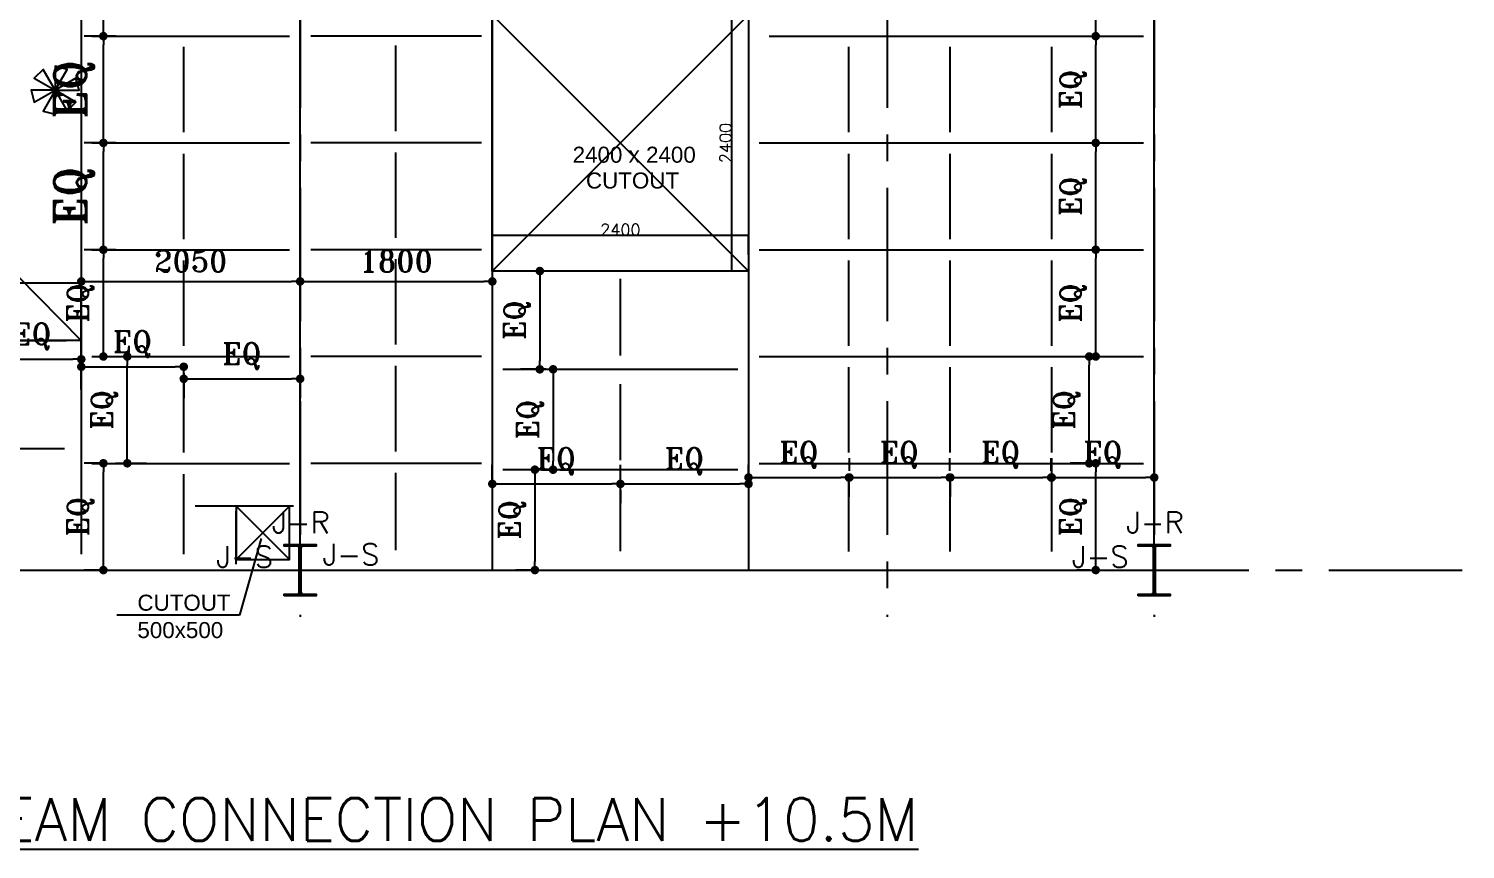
# Model space of a CAD drawing. Header units: inches. Extents: x 1387 to 2676, y -3554 to -2136.
# Drawn here: x 2640.2 to 2653.66, y -2504.24 to -2496.56 of the extents above; entities that cross this region are included whole.
import ezdxf
from ezdxf.enums import TextEntityAlignment as Align

# ---------------------------------------------------------------- set-up
doc = ezdxf.new("R2010")
doc.units = ezdxf.units.IN
doc.header["$MEASUREMENT"] = 0
doc.linetypes.add('CENTER', pattern=[2, 1.25, -0.25, 0.25, -0.25])
for name, color, linetype in [('3G', 3, 'Continuous'), ('A-TEXT', 7, 'Continuous'), ('AA-IPE300', 27, 'Continuous'), ('AA_CUT OUT', 250, 'Continuous'), ('AXE', 1, 'CENTER'), ('DIM', 8, 'Continuous'), ('MEMBER TEXT', 7, 'Continuous'), ('Pich', 2, 'Continuous'), ('UPN100', 1, 'Continuous'), ('wall', 4, 'Continuous')]:
    doc.layers.add(name, color=color, linetype=linetype)
doc.styles.add('ROMANS', font='ROMANS')
doc.styles.add('ROMANT', font='romant')
doc.styles.get("Standard").update_dxf_attribs({"font": 'arial.ttf'})
doc.dimstyles.new('1-100', dxfattribs={"dimtxt": 0.3, "dimasz": 0.08, "dimexe": 0.18, "dimexo": 0.0625, "dimgap": 0.09, "dimtad": 1, "dimdec": 0, "dimlfac": 1000, "dimdsep": 46, "dimtxsty": 'ROMANT', "dimblk": 'DOT', "dimcen": 0.09, "dimclrd": 1, "dimclre": 1, "dimclrt": 3, "dimadec": 0, "dimazin": 0, "dimtfac": 1, "dimtdec": 0, "dimtix": 1, "dimtofl": 0, "dimtmove": 2, "dimatfit": 3, "dimldrblk": 'DOT', "dimfxl": 1, "dimtolj": 1, "dimarcsym": 0})
doc.dimstyles.new('Copy of 1-100', dxfattribs={"dimtxt": 0.2, "dimasz": 0.08, "dimexe": 0.18, "dimexo": 0.0625, "dimgap": 0.09, "dimtad": 1, "dimdec": 0, "dimlfac": 1000, "dimdsep": 46, "dimtxsty": 'ROMANT', "dimblk": 'DOT', "dimcen": 0.09, "dimclrd": 1, "dimclre": 1, "dimclrt": 3, "dimadec": 0, "dimazin": 0, "dimtfac": 1, "dimtdec": 0, "dimtix": 1, "dimtofl": 0, "dimtmove": 2, "dimatfit": 3, "dimldrblk": 'DOT', "dimfxl": 1, "dimtolj": 1, "dimarcsym": 0})
doc.dimstyles.get("Standard").update_dxf_attribs({"dimtxt": 0.25, "dimasz": 0.18, "dimexe": 0.18, "dimexo": 0.0625, "dimgap": 0.09, "dimtad": 0, "dimdec": 0, "dimlfac": 100, "dimzin": 0, "dimdsep": 46, "dimtxsty": 'Standard', "dimcen": 0.09, "dimadec": 0, "dimazin": 0, "dimtfac": 1, "dimtdec": 0, "dimtofl": 0, "dimtmove": 0, "dimatfit": 3, "dimfxl": 1, "dimtolj": 1, "dimtzin": 0, "dimarcsym": 0})

# ---------------------------------------------------------------- blocks, each defined once
blk = doc.blocks.new('DOT')
at = {"layer": 'DIM', "color": 0, "linetype": 'ByBlock'}
blk.add_line((-0.5, 0), (-1, 0), dxfattribs=at)
at = {"layer": 'DIM', "color": 0, "linetype": 'ByBlock', "const_width": 0.5}
blk.add_lwpolyline([(-0.25, 0, 1), (0.25, 0, 1)], format="xyb", close=True, dxfattribs=at)
blk = doc.blocks.new('*D2526')
at = {"color": 1, "lineweight": -2, "transparency": 16777216}
for p, q in [((-13750, 2150), (-13750, 2691)), ((-13750, 2690), (-10050, 2690)), ((-10050, 2150), (-10050, 2691))]:
    blk.add_line(p, q, dxfattribs=at)
at = {"layer": 'Defpoints', "color": 0, "transparency": 16777216}
for p in [(-10050, 2690), (-13750, 2150), (-10050, 2150)]:
    blk.add_point(p, dxfattribs=at)
at = {"color": 1, "lineweight": -2, "transparency": 16777216, "xscale": 0.08, "yscale": 0.08, "zscale": 0.08, "rotation": 180}
blk.add_blockref('DOT', (-13750, 2690), dxfattribs=at)
at = {"color": 1, "lineweight": -2, "transparency": 16777216, "xscale": 0.08, "yscale": 0.08, "zscale": 0.08}
blk.add_blockref('DOT', (-10050, 2690), dxfattribs=at)
at = {"color": 3, "transparency": 16777216, "insert": (-11900, 2745), "char_height": 110, "attachment_point": 5, "style": 'ROMANT'}
blk.add_mtext('\\A1;3700', dxfattribs=at)
blk = doc.blocks.new('_Dot')
at = {"layer": 'DIM', "color": 0, "lineweight": -2}
blk.add_line((-0.5, 0), (-1, 0), dxfattribs=at)
at = {"layer": 'DIM', "color": 0, "const_width": 0.5}
blk.add_lwpolyline([(-0.25, 0, 1), (0.25, 0, 1)], format="xyb", close=True, dxfattribs=at)
blk = doc.blocks.new('*D2527')
at = {"color": 1, "lineweight": -2, "transparency": 16777216}
for p, q in [((-6200, 2954), (-6200, 3133)), ((-3800, 3133), (-6200, 3133)), ((-3800, 2954), (-3800, 3133))]:
    blk.add_line(p, q, dxfattribs=at)
at = {"layer": 'Defpoints', "color": 0, "transparency": 16777216}
for p in [(-6200, 3133), (-6200, 2954), (-3800, 2954)]:
    blk.add_point(p, dxfattribs=at)
at = {"color": 1, "lineweight": -2, "transparency": 16777216, "xscale": 0.08, "yscale": 0.08, "zscale": 0.08, "rotation": 180}
blk.add_blockref('DOT', (-6200, 3133), dxfattribs=at)
at = {"color": 1, "lineweight": -2, "transparency": 16777216, "xscale": 0.08, "yscale": 0.08, "zscale": 0.08}
blk.add_blockref('DOT', (-3800, 3133), dxfattribs=at)
at = {"color": 3, "transparency": 16777216, "insert": (-5000, 3188), "char_height": 110, "attachment_point": 5, "style": 'ROMANT'}
blk.add_mtext('\\A1;2400', dxfattribs=at)
blk = doc.blocks.new('*D2528')
at = {"color": 1, "lineweight": -2, "transparency": 16777216}
for p, q in [((-3800, 5200), (-3960, 5200)), ((-3960, 5200), (-3960, 2800)), ((-3800, 2800), (-3960, 2800))]:
    blk.add_line(p, q, dxfattribs=at)
at = {"layer": 'Defpoints', "color": 0, "transparency": 16777216}
for p in [(-3800, 5200), (-3960, 2800), (-3800, 2800)]:
    blk.add_point(p, dxfattribs=at)
at = {"color": 1, "lineweight": -2, "transparency": 16777216, "xscale": 0.08, "yscale": 0.08, "zscale": 0.08}
for p, rotation in [((-3960, 5200), 90), ((-3960, 2800), 270)]:
    blk.add_blockref('DOT', p, dxfattribs=dict(at, rotation=rotation))
at = {"color": 3, "transparency": 16777216, "insert": (-4015, 4000), "char_height": 110, "attachment_point": 5, "rotation": 90, "style": 'ROMANT'}
blk.add_mtext('\\A1;2400', dxfattribs=at)
blk = doc.blocks.new('*D2219')
at = {"layer": 'Defpoints', "color": 0, "transparency": 16777216}
for p in [(2639.769, -2499.652), (2640.694, -2499.652), (2640.694, -2499.996)]:
    blk.add_point(p, dxfattribs=at)
at = {"layer": 'Pich', "color": 1, "lineweight": -2, "transparency": 16777216}
for p, q in [((2639.769, -2499.59), (2639.769, -2499.472)), ((2640.694, -2499.934), (2640.694, -2499.472)), ((2639.849, -2499.652), (2640.614, -2499.652))]:
    blk.add_line(p, q, dxfattribs=at)
at = {"layer": 'Pich', "color": 1, "lineweight": -2, "transparency": 16777216, "xscale": 0.08, "yscale": 0.08, "zscale": 0.08, "rotation": 180}
blk.add_blockref('DOT', (2639.769, -2499.652), dxfattribs=at)
at = {"layer": 'Pich', "color": 1, "lineweight": -2, "transparency": 16777216, "xscale": 0.08, "yscale": 0.08, "zscale": 0.08}
blk.add_blockref('DOT', (2640.694, -2499.652), dxfattribs=at)
at = {"layer": 'Pich', "color": 3, "transparency": 16777216, "insert": (2640.231, -2499.438), "char_height": 0.2, "attachment_point": 5, "style": 'ROMANT'}
blk.add_mtext('\\A1;EQ', dxfattribs=at)
blk = doc.blocks.new('*D2220')
at = {"layer": 'Defpoints', "color": 0, "transparency": 16777216}
for p in [(2640.901, -2500.626), (2640.953, -2500.626), (2640.953, -2501.626)]:
    blk.add_point(p, dxfattribs=at)
at = {"layer": 'Pich', "color": 1, "lineweight": -2, "transparency": 16777216}
for p, q in [((2640.891, -2500.626), (2640.721, -2500.626)), ((2640.901, -2501.546), (2640.901, -2500.706)), ((2640.891, -2501.626), (2640.721, -2501.626))]:
    blk.add_line(p, q, dxfattribs=at)
at = {"layer": 'Pich', "color": 1, "lineweight": -2, "transparency": 16777216, "xscale": 0.08, "yscale": 0.08, "zscale": 0.08}
for p, rotation in [((2640.901, -2500.626), 90), ((2640.901, -2501.626), 270)]:
    blk.add_blockref('DOT', p, dxfattribs=dict(at, rotation=rotation))
at = {"layer": 'Pich', "color": 3, "transparency": 16777216, "insert": (2640.687, -2501.126), "char_height": 0.2, "attachment_point": 5, "rotation": 90, "style": 'ROMANT'}
blk.add_mtext('\\A1;EQ', dxfattribs=at)
blk = doc.blocks.new('*D2221')
at = {"layer": 'Defpoints', "color": 0, "transparency": 16777216}
for p in [(2641.125, -2499.626), (2641.125, -2499.626), (2640.953, -2500.626)]:
    blk.add_point(p, dxfattribs=at)
at = {"layer": 'Pich', "color": 1, "lineweight": -2, "transparency": 16777216}
for p, q in [((2641.125, -2500.546), (2641.125, -2499.706)), ((2641.187, -2499.626), (2641.305, -2499.626)), ((2641.016, -2500.626), (2641.305, -2500.626))]:
    blk.add_line(p, q, dxfattribs=at)
at = {"layer": 'Pich', "color": 1, "lineweight": -2, "transparency": 16777216, "xscale": 0.08, "yscale": 0.08, "zscale": 0.08}
for p, rotation in [((2641.125, -2499.626), 90), ((2641.125, -2500.626), 270)]:
    blk.add_blockref('DOT', p, dxfattribs=dict(at, rotation=rotation))
at = {"layer": 'Pich', "color": 3, "transparency": 16777216, "insert": (2640.911, -2500.126), "char_height": 0.2, "attachment_point": 5, "rotation": 90, "style": 'ROMANT'}
blk.add_mtext('\\A1;EQ', dxfattribs=at)
blk = doc.blocks.new('*D2222')
at = {"layer": 'Defpoints', "color": 0, "transparency": 16777216}
for p in [(2640.901, -2498.626), (2641.08, -2498.626), (2640.901, -2499.626)]:
    blk.add_point(p, dxfattribs=at)
at = {"layer": 'Pich', "color": 1, "lineweight": -2, "transparency": 16777216}
for p, q in [((2641.018, -2498.626), (2640.721, -2498.626)), ((2640.901, -2499.546), (2640.901, -2498.706)), ((2640.963, -2499.626), (2641.081, -2499.626))]:
    blk.add_line(p, q, dxfattribs=at)
at = {"layer": 'Pich', "color": 1, "lineweight": -2, "transparency": 16777216, "xscale": 0.08, "yscale": 0.08, "zscale": 0.08}
for p, rotation in [((2640.901, -2498.626), 90), ((2640.901, -2499.626), 270)]:
    blk.add_blockref('DOT', p, dxfattribs=dict(at, rotation=rotation))
at = {"layer": 'Pich', "color": 3, "transparency": 16777216, "insert": (2640.687, -2499.126), "char_height": 0.2, "attachment_point": 5, "rotation": 90, "style": 'ROMANT'}
blk.add_mtext('\\A1;EQ', dxfattribs=at)
blk = doc.blocks.new('*D2223')
at = {"layer": 'Defpoints', "color": 0, "transparency": 16777216}
for p in [(2640.901, -2497.626), (2641.08, -2497.626), (2640.901, -2498.626)]:
    blk.add_point(p, dxfattribs=at)
at = {"layer": 'wall', "color": 1, "lineweight": -2, "transparency": 16777216}
for p, q in [((2641.018, -2497.626), (2640.721, -2497.626)), ((2640.901, -2498.546), (2640.901, -2497.706)), ((2640.963, -2498.626), (2641.081, -2498.626))]:
    blk.add_line(p, q, dxfattribs=at)
at = {"layer": 'wall', "color": 1, "lineweight": -2, "transparency": 16777216, "xscale": 0.08, "yscale": 0.08, "zscale": 0.08}
for p, rotation in [((2640.901, -2497.626), 90), ((2640.901, -2498.626), 270)]:
    blk.add_blockref('DOT', p, dxfattribs=dict(at, rotation=rotation))
at = {"layer": 'wall', "color": 3, "transparency": 16777216, "insert": (2640.625, -2498.126), "char_height": 0.3, "attachment_point": 5, "rotation": 90, "style": 'ROMANT'}
blk.add_mtext('\\A1;EQ', dxfattribs=at)
blk = doc.blocks.new('*D2224')
at = {"layer": 'Defpoints', "color": 0, "transparency": 16777216}
for p in [(2640.901, -2496.626), (2641.08, -2496.626), (2640.901, -2497.626)]:
    blk.add_point(p, dxfattribs=at)
at = {"layer": 'wall', "color": 1, "lineweight": -2, "transparency": 16777216}
for p, q in [((2641.018, -2496.626), (2640.721, -2496.626)), ((2640.901, -2497.546), (2640.901, -2496.706)), ((2640.963, -2497.626), (2641.081, -2497.626))]:
    blk.add_line(p, q, dxfattribs=at)
at = {"layer": 'wall', "color": 1, "lineweight": -2, "transparency": 16777216, "xscale": 0.08, "yscale": 0.08, "zscale": 0.08}
for p, rotation in [((2640.901, -2496.626), 90), ((2640.901, -2497.626), 270)]:
    blk.add_blockref('DOT', p, dxfattribs=dict(at, rotation=rotation))
at = {"layer": 'wall', "color": 3, "transparency": 16777216, "insert": (2640.625, -2497.126), "char_height": 0.3, "attachment_point": 5, "rotation": 90, "style": 'ROMANT'}
blk.add_mtext('\\A1;EQ', dxfattribs=at)
blk = doc.blocks.new('*D2225')
at = {"layer": 'Defpoints', "color": 0, "transparency": 16777216}
for p in [(2640.901, -2495.626), (2641.08, -2495.626), (2640.901, -2496.626)]:
    blk.add_point(p, dxfattribs=at)
at = {"layer": 'wall', "color": 1, "lineweight": -2, "transparency": 16777216}
for p, q in [((2641.018, -2495.626), (2640.721, -2495.626)), ((2640.901, -2496.546), (2640.901, -2495.706)), ((2640.963, -2496.626), (2641.081, -2496.626))]:
    blk.add_line(p, q, dxfattribs=at)
at = {"layer": 'wall', "color": 1, "lineweight": -2, "transparency": 16777216, "xscale": 0.08, "yscale": 0.08, "zscale": 0.08}
for p, rotation in [((2640.901, -2495.626), 90), ((2640.901, -2496.626), 270)]:
    blk.add_blockref('DOT', p, dxfattribs=dict(at, rotation=rotation))
at = {"layer": 'wall', "color": 3, "transparency": 16777216, "insert": (2640.625, -2496.126), "char_height": 0.3, "attachment_point": 5, "rotation": 90, "style": 'ROMANT'}
blk.add_mtext('\\A1;EQ', dxfattribs=at)
blk = doc.blocks.new('*D2227')
at = {"layer": 'Defpoints', "color": 0, "transparency": 16777216}
for p in [(2650.196, -2500.626), (2650.204, -2500.626), (2650.204, -2501.626)]:
    blk.add_point(p, dxfattribs=at)
at = {"layer": 'Pich', "color": 1, "lineweight": -2, "transparency": 16777216}
for p, q in [((2650.142, -2500.626), (2650.016, -2500.626)), ((2650.196, -2501.546), (2650.196, -2500.706)), ((2650.142, -2501.626), (2650.016, -2501.626))]:
    blk.add_line(p, q, dxfattribs=at)
at = {"layer": 'Pich', "color": 1, "lineweight": -2, "transparency": 16777216, "xscale": 0.08, "yscale": 0.08, "zscale": 0.08}
for p, rotation in [((2650.196, -2500.626), 90), ((2650.196, -2501.626), 270)]:
    blk.add_blockref('DOT', p, dxfattribs=dict(at, rotation=rotation))
at = {"layer": 'Pich', "color": 3, "transparency": 16777216, "insert": (2649.982, -2501.126), "char_height": 0.2, "attachment_point": 5, "rotation": 90, "style": 'ROMANT'}
blk.add_mtext('\\A1;EQ', dxfattribs=at)
blk = doc.blocks.new('*D2228')
at = {"layer": 'Defpoints', "color": 0, "transparency": 16777216}
for p in [(2650.135, -2499.626), (2650.135, -2499.626), (2650.204, -2500.626)]:
    blk.add_point(p, dxfattribs=at)
at = {"layer": 'Pich', "color": 1, "lineweight": -2, "transparency": 16777216}
for p, q in [((2650.135, -2500.546), (2650.135, -2499.706)), ((2650.198, -2499.626), (2650.315, -2499.626)), ((2650.142, -2500.626), (2649.955, -2500.626))]:
    blk.add_line(p, q, dxfattribs=at)
at = {"layer": 'Pich', "color": 1, "lineweight": -2, "transparency": 16777216, "xscale": 0.08, "yscale": 0.08, "zscale": 0.08}
for p, rotation in [((2650.135, -2499.626), 90), ((2650.135, -2500.626), 270)]:
    blk.add_blockref('DOT', p, dxfattribs=dict(at, rotation=rotation))
at = {"layer": 'Pich', "color": 3, "transparency": 16777216, "insert": (2649.922, -2500.126), "char_height": 0.2, "attachment_point": 5, "rotation": 90, "style": 'ROMANT'}
blk.add_mtext('\\A1;EQ', dxfattribs=at)
blk = doc.blocks.new('*D2229')
at = {"layer": 'Defpoints', "color": 0, "transparency": 16777216}
for p in [(2650.128, -2498.626), (2650.196, -2498.626), (2650.196, -2499.626)]:
    blk.add_point(p, dxfattribs=at)
at = {"layer": 'Pich', "color": 1, "lineweight": -2, "transparency": 16777216}
for p, q in [((2650.19, -2498.626), (2650.376, -2498.626)), ((2650.196, -2499.546), (2650.196, -2498.706)), ((2650.259, -2499.626), (2650.376, -2499.626))]:
    blk.add_line(p, q, dxfattribs=at)
at = {"layer": 'Pich', "color": 1, "lineweight": -2, "transparency": 16777216, "xscale": 0.08, "yscale": 0.08, "zscale": 0.08}
for p, rotation in [((2650.196, -2498.626), 90), ((2650.196, -2499.626), 270)]:
    blk.add_blockref('DOT', p, dxfattribs=dict(at, rotation=rotation))
at = {"layer": 'Pich', "color": 3, "transparency": 16777216, "insert": (2649.982, -2499.126), "char_height": 0.2, "attachment_point": 5, "rotation": 90, "style": 'ROMANT'}
blk.add_mtext('\\A1;EQ', dxfattribs=at)
blk = doc.blocks.new('*D2230')
at = {"layer": 'Defpoints', "color": 0, "transparency": 16777216}
for p in [(2650.128, -2497.626), (2650.196, -2497.626), (2650.196, -2498.626)]:
    blk.add_point(p, dxfattribs=at)
at = {"layer": 'Pich', "color": 1, "lineweight": -2, "transparency": 16777216}
for p, q in [((2650.19, -2497.626), (2650.376, -2497.626)), ((2650.196, -2498.546), (2650.196, -2497.706)), ((2650.259, -2498.626), (2650.376, -2498.626))]:
    blk.add_line(p, q, dxfattribs=at)
at = {"layer": 'Pich', "color": 1, "lineweight": -2, "transparency": 16777216, "xscale": 0.08, "yscale": 0.08, "zscale": 0.08}
for p, rotation in [((2650.196, -2497.626), 90), ((2650.196, -2498.626), 270)]:
    blk.add_blockref('DOT', p, dxfattribs=dict(at, rotation=rotation))
at = {"layer": 'Pich', "color": 3, "transparency": 16777216, "insert": (2649.982, -2498.126), "char_height": 0.2, "attachment_point": 5, "rotation": 90, "style": 'ROMANT'}
blk.add_mtext('\\A1;EQ', dxfattribs=at)
blk = doc.blocks.new('*D2231')
at = {"layer": 'Defpoints', "color": 0, "transparency": 16777216}
for p in [(2650.128, -2496.626), (2650.196, -2496.626), (2650.196, -2497.626)]:
    blk.add_point(p, dxfattribs=at)
at = {"layer": 'Pich', "color": 1, "lineweight": -2, "transparency": 16777216}
for p, q in [((2650.19, -2496.626), (2650.376, -2496.626)), ((2650.196, -2497.546), (2650.196, -2496.706)), ((2650.259, -2497.626), (2650.376, -2497.626))]:
    blk.add_line(p, q, dxfattribs=at)
at = {"layer": 'Pich', "color": 1, "lineweight": -2, "transparency": 16777216, "xscale": 0.08, "yscale": 0.08, "zscale": 0.08}
for p, rotation in [((2650.196, -2496.626), 90), ((2650.196, -2497.626), 270)]:
    blk.add_blockref('DOT', p, dxfattribs=dict(at, rotation=rotation))
at = {"layer": 'Pich', "color": 3, "transparency": 16777216, "insert": (2649.982, -2497.126), "char_height": 0.2, "attachment_point": 5, "rotation": 90, "style": 'ROMANT'}
blk.add_mtext('\\A1;EQ', dxfattribs=at)
blk = doc.blocks.new('*D2232')
at = {"layer": 'Defpoints', "color": 0, "transparency": 16777216}
for p in [(2650.141, -2495.626), (2650.196, -2495.626), (2650.196, -2496.626)]:
    blk.add_point(p, dxfattribs=at)
at = {"layer": 'Pich', "color": 1, "lineweight": -2, "transparency": 16777216}
for p, q in [((2650.196, -2496.546), (2650.196, -2495.706)), ((2650.204, -2495.626), (2650.376, -2495.626)), ((2650.259, -2496.626), (2650.376, -2496.626))]:
    blk.add_line(p, q, dxfattribs=at)
at = {"layer": 'Pich', "color": 1, "lineweight": -2, "transparency": 16777216, "xscale": 0.08, "yscale": 0.08, "zscale": 0.08}
for p, rotation in [((2650.196, -2495.626), 90), ((2650.196, -2496.626), 270)]:
    blk.add_blockref('DOT', p, dxfattribs=dict(at, rotation=rotation))
at = {"layer": 'Pich', "color": 3, "transparency": 16777216, "insert": (2649.982, -2496.126), "char_height": 0.2, "attachment_point": 5, "rotation": 90, "style": 'ROMANT'}
blk.add_mtext('\\A1;EQ', dxfattribs=at)
blk = doc.blocks.new('*D2234')
at = {"layer": 'Defpoints', "color": 0, "transparency": 16777216}
for p in [(2645.113, -2498.826), (2644.989, -2499.746), (2645.113, -2499.746)]:
    blk.add_point(p, dxfattribs=at)
at = {"layer": 'Pich', "color": 1, "lineweight": -2, "transparency": 16777216}
for p, q in [((2645.05, -2498.826), (2644.809, -2498.826)), ((2644.989, -2498.906), (2644.989, -2499.666)), ((2645.05, -2499.746), (2644.809, -2499.746))]:
    blk.add_line(p, q, dxfattribs=at)
at = {"layer": 'Pich', "color": 1, "lineweight": -2, "transparency": 16777216, "xscale": 0.08, "yscale": 0.08, "zscale": 0.08}
for p, rotation in [((2644.989, -2498.826), 90), ((2644.989, -2499.746), 270)]:
    blk.add_blockref('DOT', p, dxfattribs=dict(at, rotation=rotation))
at = {"layer": 'Pich', "color": 3, "transparency": 16777216, "insert": (2644.775, -2499.286), "char_height": 0.2, "attachment_point": 5, "rotation": 90, "style": 'ROMANT'}
blk.add_mtext('\\A1;EQ', dxfattribs=at)
blk = doc.blocks.new('*D2235')
at = {"layer": 'Defpoints', "color": 0, "transparency": 16777216}
for p in [(2645.067, -2499.746), (2645.113, -2500.686), (2645.113, -2500.686)]:
    blk.add_point(p, dxfattribs=at)
at = {"layer": 'Pich', "color": 1, "lineweight": -2, "transparency": 16777216}
for p, q in [((2645.129, -2499.746), (2645.293, -2499.746)), ((2645.113, -2499.826), (2645.113, -2500.606)), ((2645.175, -2500.686), (2645.293, -2500.686))]:
    blk.add_line(p, q, dxfattribs=at)
at = {"layer": 'Pich', "color": 1, "lineweight": -2, "transparency": 16777216, "xscale": 0.08, "yscale": 0.08, "zscale": 0.08}
for p, rotation in [((2645.113, -2499.746), 90), ((2645.113, -2500.686), 270)]:
    blk.add_blockref('DOT', p, dxfattribs=dict(at, rotation=rotation))
at = {"layer": 'Pich', "color": 3, "transparency": 16777216, "insert": (2644.899, -2500.216), "char_height": 0.2, "attachment_point": 5, "rotation": 90, "style": 'ROMANT'}
blk.add_mtext('\\A1;EQ', dxfattribs=at)
blk = doc.blocks.new('*D2236')
at = {"layer": 'Defpoints', "color": 0, "transparency": 16777216}
for p in [(2644.943, -2500.686), (2644.943, -2501.626), (2644.998, -2501.626)]:
    blk.add_point(p, dxfattribs=at)
at = {"layer": 'Pich', "color": 1, "lineweight": -2, "transparency": 16777216}
for p, q in [((2645.006, -2500.686), (2645.123, -2500.686)), ((2644.943, -2500.766), (2644.943, -2501.546)), ((2644.935, -2501.626), (2644.763, -2501.626))]:
    blk.add_line(p, q, dxfattribs=at)
at = {"layer": 'Pich', "color": 1, "lineweight": -2, "transparency": 16777216, "xscale": 0.08, "yscale": 0.08, "zscale": 0.08}
for p, rotation in [((2644.943, -2500.686), 90), ((2644.943, -2501.626), 270)]:
    blk.add_blockref('DOT', p, dxfattribs=dict(at, rotation=rotation))
at = {"layer": 'Pich', "color": 3, "transparency": 16777216, "insert": (2644.73, -2501.156), "char_height": 0.2, "attachment_point": 5, "rotation": 90, "style": 'ROMANT'}
blk.add_mtext('\\A1;EQ', dxfattribs=at)
blk = doc.blocks.new('*D2097')
at = {"layer": 'Defpoints', "color": 0, "transparency": 16777216}
for p in [(2641.654, -2499.718), (2641.654, -2499.722), (2640.694, -2499.784)]:
    blk.add_point(p, dxfattribs=at)
at = {"layer": 'Pich', "color": 1, "lineweight": -2, "transparency": 16777216}
for p, q in [((2640.694, -2499.722), (2640.694, -2499.542)), ((2640.774, -2499.722), (2641.574, -2499.722)), ((2641.654, -2499.781), (2641.654, -2499.902))]:
    blk.add_line(p, q, dxfattribs=at)
at = {"layer": 'Pich', "color": 1, "lineweight": -2, "transparency": 16777216, "xscale": 0.08, "yscale": 0.08, "zscale": 0.08, "rotation": 180}
blk.add_blockref('DOT', (2640.694, -2499.722), dxfattribs=at)
at = {"layer": 'Pich', "color": 1, "lineweight": -2, "transparency": 16777216, "xscale": 0.08, "yscale": 0.08, "zscale": 0.08}
blk.add_blockref('DOT', (2641.654, -2499.722), dxfattribs=at)
at = {"layer": 'Pich', "color": 3, "transparency": 16777216, "insert": (2641.174, -2499.508), "char_height": 0.2, "attachment_point": 5, "style": 'ROMANT'}
blk.add_mtext('\\A1;EQ', dxfattribs=at)
blk = doc.blocks.new('*D2098')
at = {"layer": 'Defpoints', "color": 0, "transparency": 16777216}
for p in [(2641.654, -2499.767), (2642.744, -2499.778), (2642.744, -2499.835)]:
    blk.add_point(p, dxfattribs=at)
at = {"layer": 'Pich', "color": 1, "lineweight": -2, "transparency": 16777216}
for p, q in [((2641.654, -2499.829), (2641.654, -2500.015)), ((2641.734, -2499.835), (2642.664, -2499.835)), ((2642.744, -2499.841), (2642.744, -2500.015))]:
    blk.add_line(p, q, dxfattribs=at)
at = {"layer": 'Pich', "color": 1, "lineweight": -2, "transparency": 16777216, "xscale": 0.08, "yscale": 0.08, "zscale": 0.08, "rotation": 180}
blk.add_blockref('DOT', (2641.654, -2499.835), dxfattribs=at)
at = {"layer": 'Pich', "color": 1, "lineweight": -2, "transparency": 16777216, "xscale": 0.08, "yscale": 0.08, "zscale": 0.08}
blk.add_blockref('DOT', (2642.744, -2499.835), dxfattribs=at)
at = {"layer": 'Pich', "color": 3, "transparency": 16777216, "insert": (2642.199, -2499.621), "char_height": 0.2, "attachment_point": 5, "style": 'ROMANT'}
blk.add_mtext('\\A1;EQ', dxfattribs=at)
blk = doc.blocks.new('*D2099')
at = {"layer": 'Defpoints', "color": 0, "transparency": 16777216}
for p in [(2645.744, -2500.816), (2645.744, -2500.819), (2644.544, -2500.847)]:
    blk.add_point(p, dxfattribs=at)
at = {"layer": 'Pich', "color": 1, "lineweight": -2, "transparency": 16777216}
for p, q in [((2644.544, -2500.784), (2644.544, -2500.639)), ((2644.624, -2500.819), (2645.664, -2500.819)), ((2645.744, -2500.878), (2645.744, -2500.999))]:
    blk.add_line(p, q, dxfattribs=at)
at = {"layer": 'Pich', "color": 1, "lineweight": -2, "transparency": 16777216, "xscale": 0.08, "yscale": 0.08, "zscale": 0.08, "rotation": 180}
blk.add_blockref('DOT', (2644.544, -2500.819), dxfattribs=at)
at = {"layer": 'Pich', "color": 1, "lineweight": -2, "transparency": 16777216, "xscale": 0.08, "yscale": 0.08, "zscale": 0.08}
blk.add_blockref('DOT', (2645.744, -2500.819), dxfattribs=at)
at = {"layer": 'Pich', "color": 3, "transparency": 16777216, "insert": (2645.144, -2500.606), "char_height": 0.2, "attachment_point": 5, "style": 'ROMANT'}
blk.add_mtext('\\A1;EQ', dxfattribs=at)
blk = doc.blocks.new('*D2100')
at = {"layer": 'Defpoints', "color": 0, "transparency": 16777216}
for p in [(2646.944, -2500.819), (2645.744, -2500.866), (2646.944, -2500.866)]:
    blk.add_point(p, dxfattribs=at)
at = {"layer": 'Pich', "color": 1, "lineweight": -2, "transparency": 16777216}
for p, q in [((2645.744, -2500.804), (2645.744, -2500.639)), ((2646.944, -2500.804), (2646.944, -2500.639)), ((2645.824, -2500.819), (2646.864, -2500.819))]:
    blk.add_line(p, q, dxfattribs=at)
at = {"layer": 'Pich', "color": 1, "lineweight": -2, "transparency": 16777216, "xscale": 0.08, "yscale": 0.08, "zscale": 0.08, "rotation": 180}
blk.add_blockref('DOT', (2645.744, -2500.819), dxfattribs=at)
at = {"layer": 'Pich', "color": 1, "lineweight": -2, "transparency": 16777216, "xscale": 0.08, "yscale": 0.08, "zscale": 0.08}
blk.add_blockref('DOT', (2646.944, -2500.819), dxfattribs=at)
at = {"layer": 'Pich', "color": 3, "transparency": 16777216, "insert": (2646.344, -2500.606), "char_height": 0.2, "attachment_point": 5, "style": 'ROMANT'}
blk.add_mtext('\\A1;EQ', dxfattribs=at)
blk = doc.blocks.new('*D2103')
at = {"layer": 'Defpoints', "color": 0, "transparency": 16777216}
for p in [(2646.944, -2500.744), (2647.889, -2500.759), (2647.889, -2500.759)]:
    blk.add_point(p, dxfattribs=at)
at = {"layer": 'Pich', "color": 1, "lineweight": -2, "transparency": 16777216}
for p, q in [((2647.889, -2500.697), (2647.889, -2500.579)), ((2646.944, -2500.807), (2646.944, -2500.939)), ((2647.024, -2500.759), (2647.809, -2500.759))]:
    blk.add_line(p, q, dxfattribs=at)
at = {"layer": 'Pich', "color": 1, "lineweight": -2, "transparency": 16777216, "xscale": 0.08, "yscale": 0.08, "zscale": 0.08, "rotation": 180}
blk.add_blockref('DOT', (2646.944, -2500.759), dxfattribs=at)
at = {"layer": 'Pich', "color": 1, "lineweight": -2, "transparency": 16777216, "xscale": 0.08, "yscale": 0.08, "zscale": 0.08}
blk.add_blockref('DOT', (2647.889, -2500.759), dxfattribs=at)
at = {"layer": 'Pich', "color": 3, "transparency": 16777216, "insert": (2647.417, -2500.546), "char_height": 0.2, "attachment_point": 5, "style": 'ROMANT'}
blk.add_mtext('\\A1;EQ', dxfattribs=at)
blk = doc.blocks.new('*D2104')
at = {"layer": 'Defpoints', "color": 0, "transparency": 16777216}
for p in [(2649.784, -2500.806), (2650.744, -2500.749), (2650.744, -2500.759)]:
    blk.add_point(p, dxfattribs=at)
at = {"layer": 'Pich', "color": 1, "lineweight": -2, "transparency": 16777216}
for p, q in [((2649.784, -2500.744), (2649.784, -2500.579)), ((2649.864, -2500.759), (2650.664, -2500.759)), ((2650.744, -2500.811), (2650.744, -2500.939))]:
    blk.add_line(p, q, dxfattribs=at)
at = {"layer": 'Pich', "color": 1, "lineweight": -2, "transparency": 16777216, "xscale": 0.08, "yscale": 0.08, "zscale": 0.08, "rotation": 180}
blk.add_blockref('DOT', (2649.784, -2500.759), dxfattribs=at)
at = {"layer": 'Pich', "color": 1, "lineweight": -2, "transparency": 16777216, "xscale": 0.08, "yscale": 0.08, "zscale": 0.08}
blk.add_blockref('DOT', (2650.744, -2500.759), dxfattribs=at)
at = {"layer": 'Pich', "color": 3, "transparency": 16777216, "insert": (2650.264, -2500.546), "char_height": 0.2, "attachment_point": 5, "style": 'ROMANT'}
blk.add_mtext('\\A1;EQ', dxfattribs=at)
blk = doc.blocks.new('*D2109')
at = {"layer": 'Defpoints', "color": 0, "transparency": 16777216}
for p in [(2642.744, -2498.893), (2644.544, -2498.893), (2644.544, -2498.923)]:
    blk.add_point(p, dxfattribs=at)
at = {"layer": 'Pich', "color": 1, "lineweight": -2, "transparency": 16777216}
for p, q in [((2642.824, -2498.923), (2644.464, -2498.923)), ((2642.744, -2498.955), (2642.744, -2499.103)), ((2644.544, -2498.955), (2644.544, -2499.103))]:
    blk.add_line(p, q, dxfattribs=at)
at = {"layer": 'Pich', "color": 1, "lineweight": -2, "transparency": 16777216, "xscale": 0.08, "yscale": 0.08, "zscale": 0.08, "rotation": 180}
blk.add_blockref('DOT', (2642.744, -2498.923), dxfattribs=at)
at = {"layer": 'Pich', "color": 1, "lineweight": -2, "transparency": 16777216, "xscale": 0.08, "yscale": 0.08, "zscale": 0.08}
blk.add_blockref('DOT', (2644.544, -2498.923), dxfattribs=at)
at = {"layer": 'Pich', "color": 3, "transparency": 16777216, "insert": (2643.644, -2498.733), "char_height": 0.2, "attachment_point": 5, "style": 'ROMANT'}
blk.add_mtext('\\A1;1800', dxfattribs=at)
blk = doc.blocks.new('*D2117')
at = {"layer": 'Defpoints', "color": 0, "transparency": 16777216}
for p in [(2640.694, -2496.789), (2642.744, -2498.747), (2642.744, -2498.923)]:
    blk.add_point(p, dxfattribs=at)
at = {"layer": 'Pich', "color": 1, "lineweight": -2, "transparency": 16777216}
for p, q in [((2640.694, -2496.851), (2640.694, -2499.103)), ((2640.774, -2498.923), (2642.664, -2498.923)), ((2642.744, -2498.809), (2642.744, -2499.103))]:
    blk.add_line(p, q, dxfattribs=at)
at = {"layer": 'Pich', "color": 1, "lineweight": -2, "transparency": 16777216, "xscale": 0.08, "yscale": 0.08, "zscale": 0.08, "rotation": 180}
blk.add_blockref('DOT', (2640.694, -2498.923), dxfattribs=at)
at = {"layer": 'Pich', "color": 1, "lineweight": -2, "transparency": 16777216, "xscale": 0.08, "yscale": 0.08, "zscale": 0.08}
blk.add_blockref('DOT', (2642.744, -2498.923), dxfattribs=at)
at = {"layer": 'Pich', "color": 3, "transparency": 16777216, "insert": (2641.719, -2498.733), "char_height": 0.2, "attachment_point": 5, "style": 'ROMANT'}
blk.add_mtext('\\A1;2050', dxfattribs=at)
blk = doc.blocks.new('*D2592')
at = {"layer": 'Defpoints', "color": 0, "transparency": 16777216}
for p in [(2647.884, -2500.744), (2648.829, -2500.759), (2648.829, -2500.759)]:
    blk.add_point(p, dxfattribs=at)
at = {"layer": 'Pich', "color": 1, "lineweight": -2, "transparency": 16777216}
for p, q in [((2648.829, -2500.697), (2648.829, -2500.579)), ((2647.884, -2500.807), (2647.884, -2500.939)), ((2647.964, -2500.759), (2648.749, -2500.759))]:
    blk.add_line(p, q, dxfattribs=at)
at = {"layer": 'Pich', "color": 1, "lineweight": -2, "transparency": 16777216, "xscale": 0.08, "yscale": 0.08, "zscale": 0.08, "rotation": 180}
blk.add_blockref('DOT', (2647.884, -2500.759), dxfattribs=at)
at = {"layer": 'Pich', "color": 1, "lineweight": -2, "transparency": 16777216, "xscale": 0.08, "yscale": 0.08, "zscale": 0.08}
blk.add_blockref('DOT', (2648.829, -2500.759), dxfattribs=at)
at = {"layer": 'Pich', "color": 3, "transparency": 16777216, "insert": (2648.356, -2500.546), "char_height": 0.2, "attachment_point": 5, "style": 'ROMANT'}
blk.add_mtext('\\A1;EQ', dxfattribs=at)
blk = doc.blocks.new('*D2593')
at = {"layer": 'Defpoints', "color": 0, "transparency": 16777216}
for p in [(2648.834, -2500.744), (2649.779, -2500.759), (2649.779, -2500.759)]:
    blk.add_point(p, dxfattribs=at)
at = {"layer": 'Pich', "color": 1, "lineweight": -2, "transparency": 16777216}
for p, q in [((2649.779, -2500.697), (2649.779, -2500.579)), ((2648.834, -2500.807), (2648.834, -2500.939)), ((2648.914, -2500.759), (2649.699, -2500.759))]:
    blk.add_line(p, q, dxfattribs=at)
at = {"layer": 'Pich', "color": 1, "lineweight": -2, "transparency": 16777216, "xscale": 0.08, "yscale": 0.08, "zscale": 0.08, "rotation": 180}
blk.add_blockref('DOT', (2648.834, -2500.759), dxfattribs=at)
at = {"layer": 'Pich', "color": 1, "lineweight": -2, "transparency": 16777216, "xscale": 0.08, "yscale": 0.08, "zscale": 0.08}
blk.add_blockref('DOT', (2649.779, -2500.759), dxfattribs=at)
at = {"layer": 'Pich', "color": 3, "transparency": 16777216, "insert": (2649.306, -2500.546), "char_height": 0.2, "attachment_point": 5, "style": 'ROMANT'}
blk.add_mtext('\\A1;EQ', dxfattribs=at)
blk = doc.blocks.new('G$CDE41F039')
at = {"color": 1}
for p, q in [((-13750, 5900), (-10050, 2150)), ((-6199.7, 5200), (-3799.7, 2800)), ((-3799.7, 5200), (-6199.7, 2800)), ((-8100, 100), (-8600, 600)), ((-8100, 600), (-8600, 100))]:
    blk.add_line(p, q, dxfattribs=at)
at = {"color": 3}
blk.add_lwpolyline([(-10099.8, 4381.7), (-10294.6, 4494.2), (-10069.6, 4494.2), (-10099.8, 4606.7), (-10294.6, 4494.2), (-10182.1, 4689), (-10294.6, 4719.2), (-10294.6, 4494.2), (-10407.1, 4689), (-10489.5, 4606.7), (-10294.6, 4494.2), (-10519.6, 4494.2), (-10489.5, 4381.7), (-10294.6, 4494.2), (-10407.1, 4299.3), (-10294.6, 4269.2), (-10294.6, 4494.2), (-10182.1, 4299.3), (-10099.8, 4381.7), (-10294.6, 4494.2), (-10069.6, 4494.2)], dxfattribs=at)
at = {"layer": 'AA_CUT OUT', "color": 1}
for points in [[(-13750, 5900), (-10050, 5900), (-10050, 2150), (-13750, 2150)], [(-3799.7, 2800), (-6199.7, 2800), (-6199.7, 5200), (-3799.7, 5200)], [(-8100, 600), (-8600, 600), (-8600, 100), (-8100, 100)]]:
    blk.add_lwpolyline(points, close=True, dxfattribs=at)
at = {"color": 3}
for s, p in [('2400 x 2400', (-5447.3, 3815.3)), ('CUTOUT', (-5322.7, 3573.7)), ('CUTOUT', (-9524.1, -380.1)), ('500x500', (-9524.1, -636.4))]:
    blk.add_text(s, height=150, dxfattribs=at).set_placement(p)
dim = blk.add_linear_dim(base=(-3959.6, 2800), p1=(-3799.7, 5200), p2=(-3799.7, 2800), angle=90, dimstyle='Copy of 1-100', override={"dimtxt": 110, "dimlfac": 1})
dim.commit()
dim.dimension.update_dxf_attribs({"geometry": '*D2528', "text_midpoint": (-4014.6, 4000)})
for base, p1, p2, picture, middle in [((-6199.7, 3133.3), (-3799.7, 2954.1), (-6199.7, 2954.1), '*D2527', (-4999.7, 3188.4)), ((-10050, 2690.4), (-13750, 2150), (-10050, 2150), '*D2526', (-11900, 2745.5))]:
    dim = blk.add_linear_dim(base=base, p1=p1, p2=p2, dimstyle='Copy of 1-100', override={"dimtxt": 110, "dimlfac": 1})
    dim.commit()
    dim.dimension.update_dxf_attribs({"geometry": picture, "text_midpoint": middle})
blk.add_leader([(-8366.1, 296.4), (-8567.9, -422.3), (-9716.9, -422.3)], dimstyle='Standard', override={"dimscale": 75}, dxfattribs=at)

msp = doc.modelspace()

# ---------------------------------------------------------------- hatches: boundary and pattern name
for points in [[(2642.7363025, -2501.40138008), (2642.72482627, -2501.40138008, 0.4144144444), (2642.7363025, -2501.41286418)], [(2642.7513025, -2501.40138008), (2642.76277873, -2501.40138008, -0.4144144444), (2642.7513025, -2501.41286418)], [(2650.73632873, -2501.40140023), (2650.7248525, -2501.40140023, 0.4144144444), (2650.73632873, -2501.41288434)], [(2650.75132873, -2501.40140023), (2650.76280496, -2501.40140023, -0.4144144444), (2650.75132873, -2501.41288434)], [(2642.7363025, -2501.85141958), (2642.72482627, -2501.85141958, -0.4144144444), (2642.7363025, -2501.83993548)], [(2642.7513025, -2501.85141958), (2642.76277873, -2501.85141958, 0.4144144444), (2642.7513025, -2501.83993548)], [(2650.73632873, -2501.85143974), (2650.7248525, -2501.85143974, -0.4144144444), (2650.73632873, -2501.83995563)], [(2650.75132873, -2501.85143974), (2650.76280496, -2501.85143974, 0.4144144444), (2650.75132873, -2501.83995563)]]:
    msp.add_hatch(color=1).paths.add_polyline_path(points)

# ---------------------------------------------------------------- linework, layer by layer
at = {"layer": '3G'}
for points in [[(2642.5938025, -2501.86638008), (2642.5938025, -2501.85138008), (2642.7363025, -2501.85138008), (2642.7363025, -2501.40138008), (2642.5938025, -2501.40138008), (2642.5938025, -2501.38638008), (2642.8938025, -2501.38638008), (2642.8938025, -2501.40138008), (2642.7513025, -2501.40138008), (2642.7513025, -2501.85138008), (2642.8938025, -2501.85138008), (2642.8938025, -2501.86638008)], [(2650.59382873, -2501.86640023), (2650.59382873, -2501.85140023), (2650.73632873, -2501.85140023), (2650.73632873, -2501.40140023), (2650.59382873, -2501.40140023), (2650.59382873, -2501.38640023), (2650.89382873, -2501.38640023), (2650.89382873, -2501.40140023), (2650.75132873, -2501.40140023), (2650.75132873, -2501.85140023), (2650.89382873, -2501.85140023), (2650.89382873, -2501.86640023)]]:
    msp.add_lwpolyline(points, close=True, dxfattribs=at)
for centre, start, end in [((2642.7363025, -2501.40138795), 180.157926883, 270.157926883), ((2642.7513025, -2501.40138795), 269.842073117, 359.842073117), ((2642.7513025, -2501.40138795), 269.842073117, 359.842073117), ((2650.73632873, -2501.4014081), 180.157926883, 270.157926883), ((2650.75132873, -2501.4014081), 269.842073117, 359.842073117), ((2650.75132873, -2501.4014081), 269.842073117, 359.842073117), ((2642.7363025, -2501.85141171), 89.842073117, 179.842073117), ((2642.7363025, -2501.85141171), 89.842073117, 179.842073117), ((2642.7513025, -2501.85141171), 0.157926883, 90.157926883), ((2642.7513025, -2501.85141171), 0.157926883, 90.157926883), ((2642.7513025, -2501.85141171), 0.157926883, 90.157926883), ((2650.73632873, -2501.85143187), 89.842073117, 179.842073117), ((2650.73632873, -2501.85143187), 89.842073117, 179.842073117), ((2650.75132873, -2501.85143187), 0.157926883, 90.157926883), ((2650.75132873, -2501.85143187), 0.157926883, 90.157926883), ((2650.75132873, -2501.85143187), 0.157926883, 90.157926883)]:
    msp.add_arc(centre, 0.01147623, start, end, dxfattribs=at)
at = {"layer": 'AA-IPE300', "color": 3}
for p, q in [((2642.74380029, -2501.62646135), (2642.74380029, -2493.97646135)), ((2640.69380029, -2494.77650014), (2640.69380029, -2501.47646135)), ((2644.54405109, -2495.77463182), (2644.54405109, -2501.62646135)), ((2646.94405109, -2495.77463182), (2646.94405109, -2501.62646135)), ((2650.74380029, -2501.62646135), (2650.74380029, -2495.77646135)), ((2640.79380029, -2496.62646135), (2642.64380029, -2496.62646135)), ((2644.44405109, -2496.62646135), (2642.84380029, -2496.62646135)), ((2647.13732989, -2496.62646135), (2650.64380029, -2496.62646135)), ((2640.79380029, -2497.62646135), (2642.64380029, -2497.62646135)), ((2644.44405109, -2497.62646135), (2642.84380029, -2497.62646135)), ((2647.04405109, -2497.62646135), (2650.64380029, -2497.62646135)), ((2640.79380029, -2498.62646135), (2642.64380029, -2498.62646135)), ((2644.44405109, -2498.62646135), (2642.84380029, -2498.62646135)), ((2647.04405109, -2498.62646135), (2650.64380029, -2498.62646135)), ((2646.84405109, -2498.82646135), (2644.64405109, -2498.82646135)), ((2637.16419632, -2499.47646135), (2640.55302328, -2499.47646135)), ((2640.79380029, -2499.62646135), (2642.64380029, -2499.62646135)), ((2644.44405109, -2499.62646135), (2642.84380029, -2499.62646135)), ((2646.84405109, -2499.74646135), (2644.64405109, -2499.74646135)), ((2647.04405109, -2499.62646135), (2650.64380029, -2499.62646135)), ((2640.79380029, -2500.62646135), (2642.64380029, -2500.62646135)), ((2644.44405109, -2500.62646135), (2642.84380029, -2500.62646135)), ((2646.84405109, -2500.68646135), (2644.64405109, -2500.68646135)), ((2647.04405109, -2500.62646135), (2650.64380029, -2500.62646135)), ((2634.74380029, -2501.62646135), (2642.74025029, -2501.62646135)), ((2642.74735029, -2501.62646135), (2650.74380029, -2501.62646135))]:
    msp.add_line(p, q, dxfattribs=at)
at = {"layer": 'AXE'}
for p, q in [((2642.74382726, -2488.04572112), (2642.74379103, -2502.06360182)), ((2648.24385349, -2488.04572112), (2648.24381727, -2502.06360182)), ((2650.74385349, -2488.04572112), (2650.74381727, -2502.06360182)), ((2630.37957584, -2501.62634163), (2653.65728829, -2501.62640028))]:
    msp.add_line(p, q, dxfattribs=at)
at = {"layer": 'UPN100', "color": 3}
for p, q in [((2641.65355029, -2497.52646135), (2641.65355029, -2496.72646135)), ((2643.63889268, -2497.51477175), (2643.63889268, -2496.71477175)), ((2647.88398507, -2497.52646135), (2647.88398507, -2496.72646135)), ((2648.83398507, -2497.52646135), (2648.83398507, -2496.72646135)), ((2649.78398507, -2497.52646135), (2649.78398507, -2496.72646135)), ((2641.65355029, -2498.52646135), (2641.65355029, -2497.72646135)), ((2643.63889268, -2498.51477175), (2643.63889268, -2497.71477175)), ((2647.88398507, -2498.52646135), (2647.88398507, -2497.72646135)), ((2648.83398507, -2498.52646135), (2648.83398507, -2497.72646135)), ((2649.78398507, -2498.52646135), (2649.78398507, -2497.72646135)), ((2641.65355029, -2499.52646135), (2641.65355029, -2498.72646135)), ((2643.63889268, -2499.51477175), (2643.63889268, -2498.71477175)), ((2647.88398507, -2499.52646135), (2647.88398507, -2498.72646135)), ((2648.83398507, -2499.52646135), (2648.83398507, -2498.72646135)), ((2649.78398507, -2499.52646135), (2649.78398507, -2498.72646135)), ((2645.74416985, -2499.61601681), (2645.74416985, -2498.89823142)), ((2641.65355029, -2500.52646135), (2641.65355029, -2499.72646135)), ((2643.63889268, -2500.51477175), (2643.63889268, -2499.71477175)), ((2647.88398507, -2500.52646135), (2647.88398507, -2499.72646135)), ((2648.83398507, -2500.52646135), (2648.83398507, -2499.72646135)), ((2649.78398507, -2500.52646135), (2649.78398507, -2499.72646135)), ((2645.74416985, -2500.59764614), (2645.74416985, -2499.88642791)), ((2639.89534904, -2500.48646135), (2640.53820623, -2500.48646135)), ((2641.65355029, -2501.47646135), (2641.65355029, -2500.72646135)), ((2643.63889268, -2501.44067145), (2643.63889268, -2500.71477175)), ((2645.74416985, -2501.44865679), (2645.74416985, -2500.75644463)), ((2647.88398507, -2501.45236106), (2647.88398507, -2500.72646135)), ((2648.83398507, -2501.45236106), (2648.83398507, -2500.72646135)), ((2649.78398507, -2501.45236106), (2649.78398507, -2500.72646135)), ((2642.6815137, -2501.02646135), (2641.76169802, -2501.02646135)), ((2642.14380029, -2501.572211), (2642.14380029, -2501.07232119))]:
    msp.add_line(p, q, dxfattribs=at)

# ---------------------------------------------------------------- block references
at = {"layer": 'MEMBER TEXT', "color": 3, "ltscale": 2, "xscale": 0.001, "yscale": 0.001, "zscale": 0.001}
msp.add_blockref('G$CDE41F039', (2650.74380029, -2501.62646135), dxfattribs=at)

# ---------------------------------------------------------------- texts
at = {"layer": 'A-TEXT', "color": 3, "style": 'ROMANS'}
msp.add_text('%%USECOND FLOOR BEAM CONNECTION PLAN +10.5M', height=0.4, dxfattribs=at).set_placement((2635.16455694, -2504.16060425, 9177.40456425))
at = {"layer": 'MEMBER TEXT', "color": 3, "ltscale": 2, "style": 'ROMANS'}
for s, p in [('J-R', (2642.75148338, -2501.18052753)), ('J-R', (2650.75150962, -2501.18054769)), ('J-S', (2642.22346962, -2501.50065561)), ('J-S', (2643.22042179, -2501.48152239)), ('J-S', (2650.23849585, -2501.50067581))]:
    msp.add_text(s, height=0.2, dxfattribs=at).set_placement(p, align=Align.MIDDLE)

# ---------------------------------------------------------------- dimensions: what is measured, and where the dimension line sits
at = {"layer": 'Pich'}
for base, p1, p2, picture, middle in [((2650.19621463, -2495.62646135), (2650.19621463, -2496.62646135), (2650.14110954, -2495.62646135), '*D2232', (2649.98240511, -2496.12646135)), ((2650.19621463, -2496.62646135), (2650.19621463, -2497.62646135), (2650.12773701, -2496.62646135), '*D2231', (2649.98240511, -2497.12646135)), ((2650.19621463, -2497.62646135), (2650.19621463, -2498.62646135), (2650.12773701, -2497.62646135), '*D2230', (2649.98240511, -2498.12646135)), ((2640.90076575, -2498.62646135), (2640.90076575, -2499.62646135), (2641.08011586, -2498.62646135), '*D2222', (2640.68695623, -2499.12646135)), ((2650.19621463, -2498.62646135), (2650.19621463, -2499.62646135), (2650.12773701, -2498.62646135), '*D2229', (2649.98240511, -2499.12646135)), ((2644.98928396, -2499.74646135), (2645.1125963, -2498.82646135), (2645.1125963, -2499.74646135), '*D2234', (2644.77547443, -2499.28646135)), ((2641.1247545, -2499.62646135), (2640.95337902, -2500.62646135), (2641.1247545, -2499.62646135), '*D2221', (2640.91094497, -2500.12646135)), ((2650.13548459, -2499.62646135), (2650.20443546, -2500.62646135), (2650.13548459, -2499.62646135), '*D2228', (2649.92167507, -2500.12646135)), ((2645.1125963, -2500.68646135), (2645.06679107, -2499.74646135), (2645.1125963, -2500.68646135), '*D2235', (2644.89878678, -2500.21646135)), ((2640.90076575, -2500.62646135), (2640.95337902, -2501.62646135), (2640.95337902, -2500.62646135), '*D2220', (2640.68695623, -2501.12646135)), ((2644.94347873, -2501.62646135), (2644.94347873, -2500.68646135), (2644.99764412, -2501.62646135), '*D2236', (2644.72966921, -2501.15646135)), ((2650.19621463, -2500.62646135), (2650.20443546, -2501.62646135), (2650.20443546, -2500.62646135), '*D2227', (2649.98240511, -2501.12646135))]:
    dim = msp.add_linear_dim(base=base, p1=p1, p2=p2, angle=90, text='EQ', dimstyle='Copy of 1-100', dxfattribs=at)
    dim.commit()
    dim.dimension.update_dxf_attribs({"geometry": picture, "text_midpoint": middle})
dim = msp.add_linear_dim(base=(2642.74380029, -2498.92270301), p1=(2640.69380029, -2496.78859464), p2=(2642.74380029, -2498.74666735), angle=180, dimstyle='Copy of 1-100', dxfattribs=at)
dim.commit()
dim.dimension.update_dxf_attribs({"geometry": '*D2117', "text_midpoint": (2641.71880029, -2498.73270301)})
dim = msp.add_linear_dim(base=(2644.54405109, -2498.92252006), p1=(2642.74380029, -2498.89288596), p2=(2644.54405109, -2498.89288596), dimstyle='Copy of 1-100', dxfattribs=at)
dim.commit()
dim.dimension.update_dxf_attribs({"geometry": '*D2109', "text_midpoint": (2643.64392569, -2498.73252006)})
for base, p1, p2, picture, middle in [((2640.69380029, -2499.65219914), (2639.76880029, -2499.65219914), (2640.69380029, -2499.99636085), '*D2219', (2640.23130029, -2499.43838962)), ((2641.65355029, -2499.72213611), (2640.69380029, -2499.78436105), (2641.65355029, -2499.71842789), '*D2097', (2641.17367529, -2499.50832659)), ((2642.74380029, -2499.83481725), (2641.65355029, -2499.76664845), (2642.74380029, -2499.77804306), '*D2098', (2642.19867529, -2499.62100772)), ((2647.88901808, -2500.75940096), (2646.94405109, -2500.74440096), (2647.88901808, -2500.75940096), '*D2103', (2647.41653459, -2500.54559143)), ((2648.82895206, -2500.75940096), (2647.88398507, -2500.74440096), (2648.82895206, -2500.75940096), '*D2592', (2648.35646856, -2500.54559143)), ((2649.77895206, -2500.75940096), (2648.83398507, -2500.74440096), (2649.77895206, -2500.75940096), '*D2593', (2649.30646856, -2500.54559143)), ((2650.74380029, -2500.75940096), (2649.78398507, -2500.80607244), (2650.74380029, -2500.74879717), '*D2104', (2650.26389268, -2500.54559143)), ((2645.74416985, -2500.81940096), (2644.54405109, -2500.84685005), (2645.74416985, -2500.81569273), '*D2099', (2645.14411047, -2500.60559143)), ((2646.94405109, -2500.81940096), (2645.74416985, -2500.86607244), (2646.94405109, -2500.86607244), '*D2100', (2646.34411047, -2500.60559143))]:
    dim = msp.add_linear_dim(base=base, p1=p1, p2=p2, text='EQ', dimstyle='Copy of 1-100', dxfattribs=at)
    dim.commit()
    dim.dimension.update_dxf_attribs({"geometry": picture, "text_midpoint": middle})
at = {"layer": 'wall'}
for base, p1, p2, picture, middle in [((2640.90076575, -2495.62646135), (2640.90076575, -2496.62646135), (2641.08011586, -2495.62646135), '*D2225', (2640.62505147, -2496.12646135)), ((2640.90076575, -2496.62646135), (2640.90076575, -2497.62646135), (2641.08011586, -2496.62646135), '*D2224', (2640.62505147, -2497.12646135)), ((2640.90076575, -2497.62646135), (2640.90076575, -2498.62646135), (2641.08011586, -2497.62646135), '*D2223', (2640.62505147, -2498.12646135))]:
    dim = msp.add_linear_dim(base=base, p1=p1, p2=p2, angle=90, text='EQ', dimstyle='1-100', dxfattribs=at)
    dim.commit()
    dim.dimension.update_dxf_attribs({"geometry": picture, "text_midpoint": middle})

doc.saveas('drawing.dxf')
